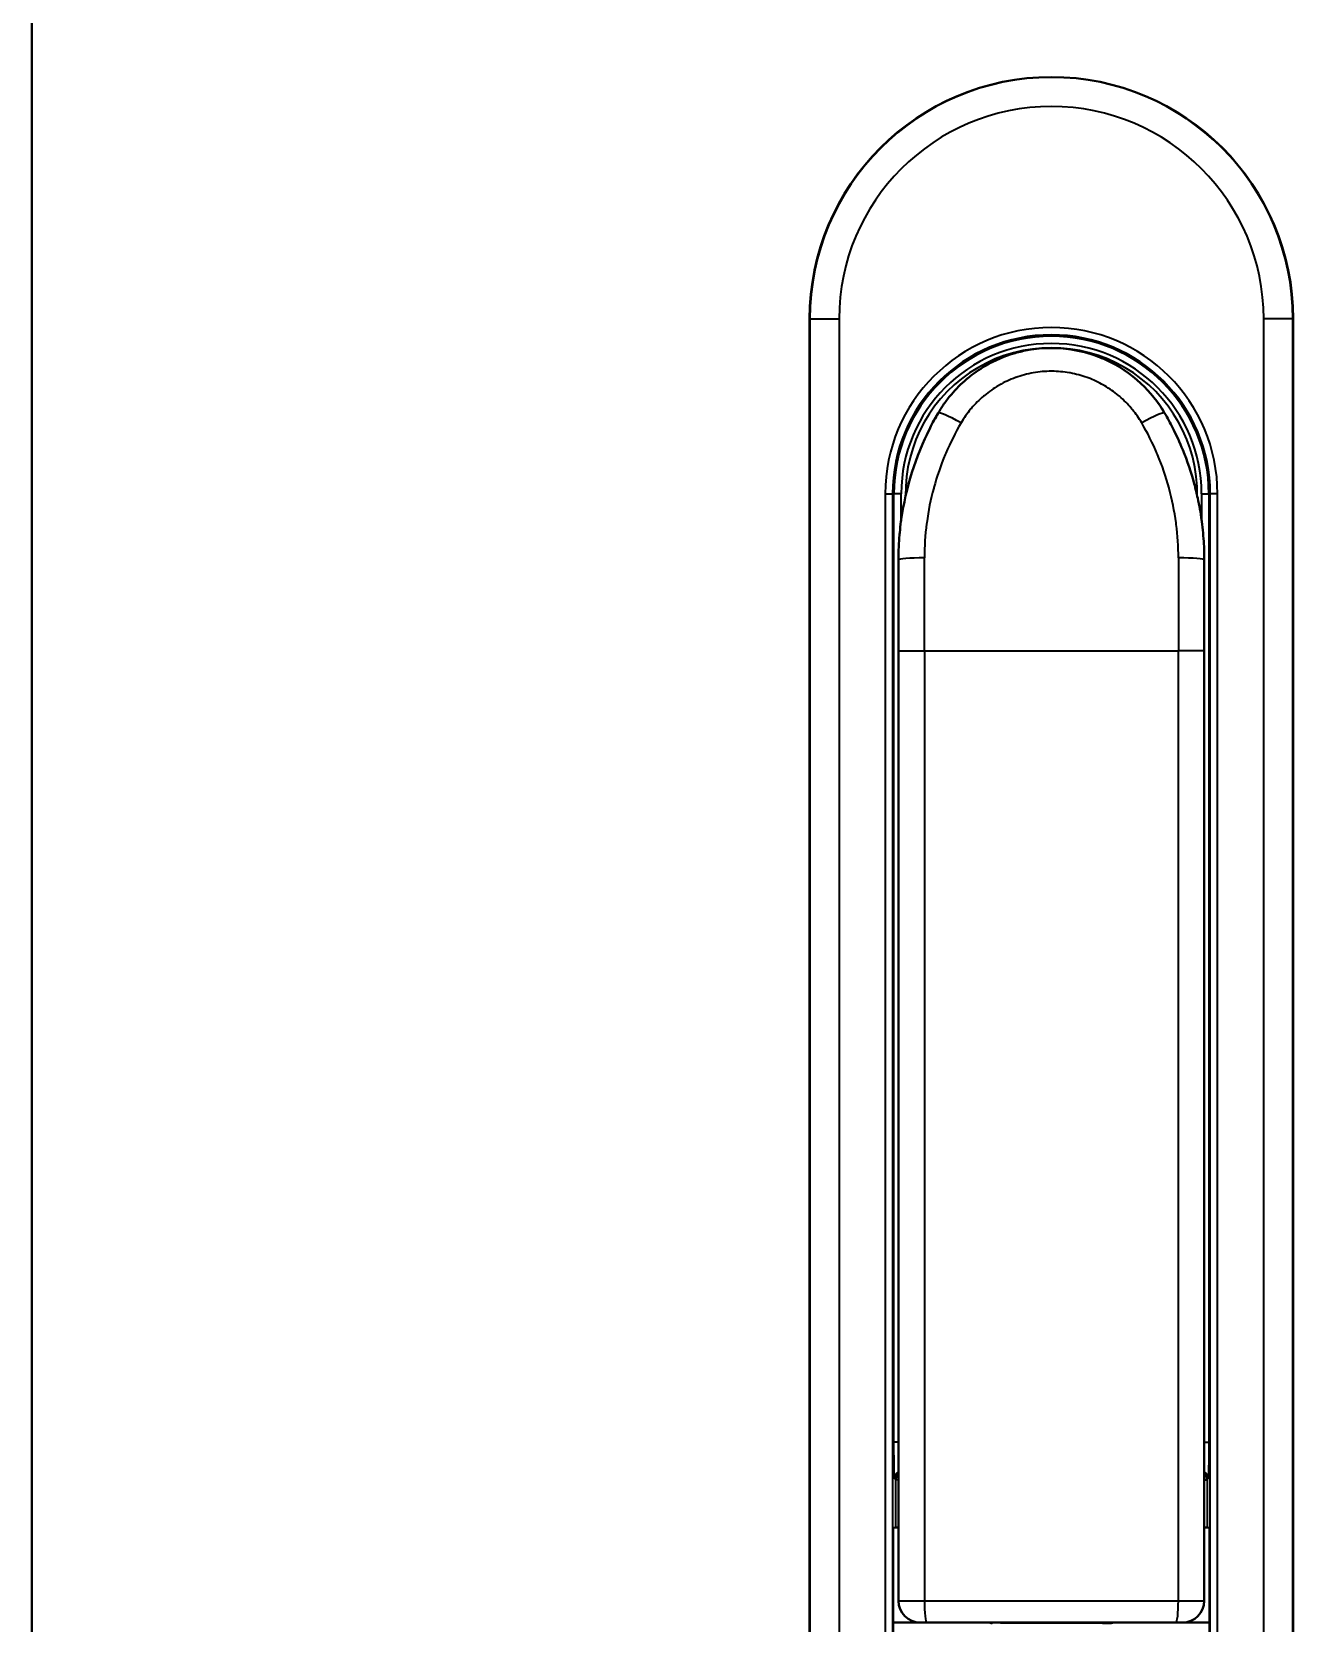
# Model space of a CAD drawing. Header units: millimetres. Extents: x 4969 to 37601, y -771 to 6478.
# Drawn here: x 22148.8 to 22235.4, y 2709.1 to 2818.4 of the extents above; entities that cross this region are included whole.
import ezdxf

# ---------------------------------------------------------------- set-up
doc = ezdxf.new("R2010")
doc.units = ezdxf.units.MM
doc.header["$LTSCALE"] = 7
doc.header["$MEASUREMENT"] = 0
doc.layers.add('가시적인 것(ISO)', color=3, linetype='CONTINUOUS', lineweight=40)
doc.layers.add('가시적인 좁은 것(ISO)', color=3, linetype='CONTINUOUS', lineweight=35)

msp = doc.modelspace()

# ---------------------------------------------------------------- linework, layer by layer
at = {"layer": '가시적인 것(ISO)'}
for p, q in [((22148.845, 3716.667, 0), (22148.845, 1766.667, 0)), ((22202.245, 2798.667, 0), (22202.245, 2684.667, 0)), ((22235.445, 2684.667, 0), (22235.445, 2798.667, 0)), ((22208.345, 2775.867, 0), (22208.345, 2782.122, 0)), ((22229.345, 2782.122, 0), (22229.345, 2775.867, 0)), ((22208.345, 2775.867, 0), (22208.345, 2710.667, 0)), ((22229.345, 2710.667, 0), (22229.345, 2775.867, 0)), ((22208.159, 2715.7, 0), (22207.993, 2715.667, 0)), ((22207.993, 2688.868, 0), (22207.993, 2715.667, 0)), ((22229.698, 2715.667, 0), (22229.532, 2715.7, 0)), ((22229.698, 2688.868, 0), (22229.698, 2715.667, 0)), ((22207.993, 2709.167, 0), (22209.845, 2709.167, 0)), ((22209.845, 2709.167, 0), (22210.291, 2709.167, 0)), ((22210.291, 2709.167, 0), (22227.4, 2709.167, 0)), ((22227.4, 2709.167, 0), (22227.845, 2709.167, 0)), ((22227.845, 2709.167, 0), (22229.698, 2709.167, 0))]:
    msp.add_line(p, q, dxfattribs=at)
for centre, radius, start, end in [((22218.845, 2798.667, 0), 16.6, 0, 180), ((22209.845, 2710.667, 0), 1.5, 180, 270), ((22227.845, 2710.667, 0), 1.5, 270, 0)]:
    msp.add_arc(centre, radius, start, end, dxfattribs=at)
for centre, major_axis, ratio, start_param, end_param in [((22212.8, 2791.196, 0), (-1.728, 1.008), 0.1040736, 6.2831561, 6.2831644), ((22224.89, 2791.196, 0), (1.728, 1.008), 0.1040736, 0.0000192, 0.0000302), ((22210.835, 2789.495, 0), (-0.922, 0.388), 0.9336573, 6.2830858, 6.2832567), ((22209.423, 2783.839, 0), (-0.996, 0.09), 0.9423779, 0.0000275, 0.000155), ((22228.268, 2783.838, 0), (0.996, 0.09), 0.9423794, 6.2831194, 6.2832602), ((22208.659, 2715.7, 0), (-0.5, 0), 0.0034907, 5.3901727, 6.265732), ((22229.032, 2715.7, 0), (-0.5, 0), 0.0034907, 3.159046, 4.0346053)]:
    msp.add_ellipse(centre, major_axis=major_axis, ratio=ratio, start_param=start_param, end_param=end_param, dxfattribs=at)
for points in [[(22214.345, 2795.461, 0), (22214.975, 2795.824, 0), (22215.654, 2796.113, 0), (22216.352, 2796.315, 0)], [(22222.573, 2795.859, 0), (22222.389, 2795.942, 0), (22222.202, 2796.02, 0), (22222.012, 2796.091, 0)], [(22211.073, 2792.204, 0), (22211.18, 2792.387, 0), (22211.293, 2792.567, 0), (22211.413, 2792.743, 0)], [(22226.163, 2792.906, 0), (22226.291, 2792.728, 0), (22226.412, 2792.545, 0), (22226.525, 2792.359, 0)], [(22211.073, 2792.204, 0), (22210.876, 2791.867, 0), (22210.689, 2791.525, 0), (22210.513, 2791.177, 0)], [(22210.723, 2791.58, 0), (22210.833, 2791.784, 0), (22210.95, 2791.994, 0), (22211.073, 2792.204, 0)], [(22227.181, 2791.172, 0), (22227.003, 2791.521, 0), (22226.816, 2791.865, 0), (22226.618, 2792.204, 0)], [(22208.539, 2784.897, 0), (22208.844, 2787.072, 0), (22209.52, 2789.222, 0), (22210.513, 2791.177, 0)], [(22210.157, 2790.439, 0), (22210.235, 2790.61, 0), (22210.327, 2790.805, 0), (22210.429, 2791.011, 0)], [(22227.181, 2791.172, 0), (22227.43, 2790.68, 0), (22227.66, 2790.177, 0), (22227.868, 2789.667, 0)], [(22227.251, 2791.031, 0), (22227.355, 2790.822, 0), (22227.449, 2790.625, 0), (22227.528, 2790.451, 0)], [(22209.913, 2789.884, 0), (22209.917, 2789.893, 0), (22209.921, 2789.903, 0), (22209.925, 2789.913, 0)], [(22228.892, 2786.357, 0), (22229, 2785.858, 0), (22229.089, 2785.354, 0), (22229.159, 2784.847, 0)], [(22208.424, 2783.896, 0), (22208.425, 2783.908, 0), (22208.426, 2783.918, 0), (22208.427, 2783.929, 0)], [(22208.345, 2782.122, 0), (22208.345, 2782.498, 0), (22208.356, 2782.875, 0), (22208.377, 2783.251, 0)], [(22229.317, 2783.192, 0), (22229.336, 2782.835, 0), (22229.345, 2782.478, 0), (22229.345, 2782.122, 0)], [(22229.336, 2782.743, 0), (22229.338, 2782.679, 0), (22229.339, 2782.613, 0), (22229.341, 2782.546, 0)]]:
    msp.add_open_spline(points, degree=3, dxfattribs=at)
for points, knots in [([(22217.292, 2796.532, 0), (22217.291, 2796.532, 0), (22217.29, 2796.532, 0), (22217.29, 2796.531, 0), (22216.974, 2796.476, 0), (22216.661, 2796.404, 0), (22216.352, 2796.315, 0)], [0.583203854, 0.583203854, 0.583203854, 0.583203854, 0.583333333, 0.583333333, 0.583333333, 0.634575362, 0.634575362, 0.634575362, 0.634575362]), ([(22217.292, 2796.532, 0), (22218.244, 2796.699, 0), (22219.236, 2796.71, 0), (22220.812, 2796.472, 0), (22221.425, 2796.312, 0), (22222.012, 2796.091, 0)], [0, 0, 0, 0, 0.29000283, 0.29000283, 0.47814835, 0.47814835, 0.47814835, 0.47814835]), ([(22222.573, 2795.859, 0), (22223.457, 2795.456, 0), (22224.285, 2794.902, 0), (22225.628, 2793.646, 0), (22226.181, 2792.953, 0), (22226.618, 2792.204, 0)], [0, 0, 0, 0, 0.29156912, 0.29156912, 0.55267311, 0.55267311, 0.55267311, 0.55267311]), ([(22214.345, 2795.461, 0), (22214.333, 2795.454, 0), (22214.321, 2795.447, 0), (22214.31, 2795.44, 0), (22213.878, 2795.188, 0), (22213.467, 2794.901, 0), (22213.083, 2794.581, 0), (22213.059, 2794.56, 0), (22213.035, 2794.54, 0), (22213.011, 2794.52, 0), (22212.639, 2794.203, 0), (22212.292, 2793.855, 0), (22211.976, 2793.481, 0), (22211.948, 2793.449, 0), (22211.921, 2793.417, 0), (22211.895, 2793.384, 0), (22211.725, 2793.178, 0), (22211.564, 2792.964, 0), (22211.413, 2792.743, 0)], [0.75113297, 0.75113297, 0.75113297, 0.75113297, 0.75333047, 0.75333047, 0.75333047, 0.83333333, 0.83333333, 0.83333333, 0.83836555, 0.83836555, 0.83836555, 0.91666667, 0.91666667, 0.91666667, 0.92339905, 0.92339905, 0.92339905, 0.96610876, 0.96610876, 0.96610876, 0.96610876]), ([(22228.892, 2786.357, 0), (22228.82, 2786.686, 0), (22228.547, 2787.81, 0), (22228.177, 2788.908, 0), (22227.868, 2789.667, 0)], [0.40427067, 0.40427067, 0.40427067, 0.40427067, 0.5, 0.73241954, 0.73241954, 0.73241954, 0.73241954]), ([(22208.539, 2784.897, 0), (22208.532, 2784.849, 0), (22208.457, 2784.302, 0), (22208.406, 2783.753, 0), (22208.377, 2783.251, 0)], [0.73612733, 0.73612733, 0.73612733, 0.73612733, 0.75, 0.89287623, 0.89287623, 0.89287623, 0.89287623]), ([(22229.317, 2783.192, 0), (22229.289, 2783.713, 0), (22229.237, 2784.266, 0), (22229.163, 2784.816, 0), (22229.159, 2784.847, 0)], [0.10148514, 0.10148514, 0.10148514, 0.10148514, 0.25, 0.25913246, 0.25913246, 0.25913246, 0.25913246])]:
    msp.add_open_spline(points, degree=3, knots=knots, dxfattribs=at)
at = {"layer": '가시적인 좁은 것(ISO)'}
for p, q in [((22202.245, 2798.667, 0), (22202.269, 2798.667, 0)), ((22202.269, 2798.667, 0), (22204.269, 2798.667, 0)), ((22202.269, 2798.667, 0), (22202.269, 2684.667, 0)), ((22204.269, 2798.667, 0), (22204.269, 2684.667, 0)), ((22233.422, 2684.667, 0), (22233.422, 2798.667, 0)), ((22235.422, 2798.667, 0), (22233.422, 2798.667, 0)), ((22235.422, 2684.667, 0), (22235.422, 2798.667, 0)), ((22235.445, 2798.667, 0), (22235.422, 2798.667, 0)), ((22207.439, 2786.667, 0), (22207.439, 2686.203, 0)), ((22207.439, 2786.667, 0), (22207.939, 2786.667, 0)), ((22207.939, 2786.667, 0), (22207.939, 2686.204, 0)), ((22207.939, 2786.667, 0), (22208.037, 2786.667, 0)), ((22208.537, 2786.667, 0), (22208.037, 2786.667, 0)), ((22208.037, 2721.555, 0), (22208.037, 2786.667, 0)), ((22208.537, 2784.882, 0), (22208.537, 2786.667, 0)), ((22229.154, 2786.667, 0), (22229.154, 2784.882, 0)), ((22229.154, 2786.667, 0), (22229.654, 2786.667, 0)), ((22229.752, 2786.667, 0), (22229.654, 2786.667, 0)), ((22229.654, 2786.667, 0), (22229.654, 2721.555, 0)), ((22229.752, 2686.204, 0), (22229.752, 2786.667, 0)), ((22230.252, 2786.667, 0), (22229.752, 2786.667, 0)), ((22230.25, 2686.203, 0), (22230.252, 2786.667, 0)), ((22210.127, 2775.867, 0), (22210.127, 2782.256, 0)), ((22227.563, 2782.256, 0), (22227.563, 2775.867, 0)), ((22208.345, 2775.867, 0), (22210.127, 2775.867, 0)), ((22210.127, 2775.867, 0), (22227.563, 2775.867, 0)), ((22210.127, 2775.867, 0), (22210.127, 2710.667, 0)), ((22229.345, 2775.867, 0), (22227.563, 2775.867, 0)), ((22227.563, 2710.667, 0), (22227.563, 2775.867, 0)), ((22208.345, 2721.555, 0), (22208.037, 2721.555, 0)), ((22208.159, 2718.976, 0), (22208.08, 2719.055, 0)), ((22208.345, 2718.976, 0), (22208.159, 2718.976, 0)), ((22208.159, 2715.7, 0), (22208.159, 2718.976, 0)), ((22229.345, 2718.976, 0), (22229.532, 2718.976, 0)), ((22229.611, 2719.055, 0), (22229.532, 2718.976, 0)), ((22229.532, 2718.976, 0), (22229.532, 2715.7, 0)), ((22208.345, 2710.667, 0), (22210.127, 2710.667, 0)), ((22210.127, 2710.667, 0), (22227.563, 2710.667, 0)), ((22227.563, 2710.667, 0), (22229.345, 2710.667, 0)), ((22214.545, 2709.167, 0), (22214.708, 2709.126, 0)), ((22215.34, 2709.156, 0), (22215.339, 2709.167, 0)), ((22215.34, 2709.116, 0), (22215.34, 2709.156, 0)), ((22215.34, 2709.156, 0), (22222.351, 2709.156, 0)), ((22222.351, 2709.167, 0), (22222.351, 2709.156, 0)), ((22222.981, 2709.126, 0), (22223.145, 2709.167, 0))]:
    msp.add_line(p, q, dxfattribs=at)
for centre, radius, start, end in [((22218.845, 2798.667, 0), 16.576, 0, 180), ((22218.845, 2798.667, 0), 14.576, 0, 180), ((22218.845, 2786.667, 0), 11.407, 0, 180), ((22218.845, 2786.667, 0), 10.907, 0, 180), ((22218.845, 2786.667, 0), 10.809, 0, 180), ((22218.845, 2786.667, 0), 10.309, 0, 180), ((22218.845, 2786.667, 0), 10.017, 359.01667, 180.98333), ((22208.659, 2718.976, 0), 0.5, 128.85862, 180)]:
    msp.add_arc(centre, radius, start, end, dxfattribs=at)
for centre, major_axis, ratio, start_param, end_param in [((22212.8, 2791.196, 0), (-1.727, 1.008), 0.1040736, 4.8627653, 6.2831769), ((22224.891, 2791.196, 0), (1.727, 1.008), 0.1040736, 0.0000091, 1.420417), ((22210.345, 2782.122, 0), (-2, 0), 0.0674454, 4.8215802, 6.2831853), ((22227.345, 2782.122, 0), (2, 0), 0.0674454, 6.2831849, 7.7447873), ((22229.154, 2721.555, 0), (0.5, 0), 0.00001, 5.1054422, 6.2671399), ((22208.58, 2719.055, 0), (-0.442, -0.234), 0.9997478, 4.712389, 5.7953845), ((22229.111, 2719.055, 0), (0.442, -0.234), 0.9997478, 0.4879202, 1.5707963), ((22229.032, 2718.976, 0), (0.389, -0.314), 0.9997024, 0.6782109, 1.5707963), ((22210.291, 2710.667, 0), (0, -1.5), 0.1089744, 4.712389, 6.2831853), ((22227.4, 2710.667, 0), (0, -1.5), 0.1089744, 0, 1.5707963), ((22214.708, 2709.426, 0), (0.151, -0.259), 0.9999827, 5.756226, 6.2831853), ((22222.383, 2709.426, 0), (-0.282, -0.126), 0.8468017, 1.101949, 1.3729643), ((22222.351, 2709.416, 0), (0, -0.3), 0.0000125, 5.7600058, 6.2745722), ((22222.982, 2709.426, 0), (-0.004, -0.3), 0.9994365, 5.7683538, 6.2831853)]:
    msp.add_ellipse(centre, major_axis=major_axis, ratio=ratio, start_param=start_param, end_param=end_param, dxfattribs=at)
for points, knots in [([(22225.046, 2791.525, 0), (22224.86, 2791.842, 0), (22224.653, 2792.14, 0), (22224.424, 2792.421, 0), (22224.392, 2792.46, 0), (22224.359, 2792.499, 0), (22224.327, 2792.538, 0), (22224.086, 2792.821, 0), (22223.822, 2793.087, 0), (22223.54, 2793.33, 0), (22223.508, 2793.357, 0), (22223.476, 2793.385, 0), (22223.443, 2793.412, 0), (22223.15, 2793.655, 0), (22222.838, 2793.875, 0), (22222.509, 2794.069, 0), (22222.48, 2794.086, 0), (22222.451, 2794.103, 0), (22222.422, 2794.12, 0), (22222.084, 2794.313, 0), (22221.73, 2794.48, 0), (22221.364, 2794.616, 0), (22221.34, 2794.625, 0), (22221.316, 2794.634, 0), (22221.292, 2794.642, 0), (22220.917, 2794.778, 0), (22220.53, 2794.882, 0), (22220.138, 2794.954, 0), (22220.121, 2794.957, 0), (22220.104, 2794.96, 0), (22220.087, 2794.963, 0), (22219.686, 2795.033, 0), (22219.279, 2795.069, 0), (22218.872, 2795.07, 0), (22218.863, 2795.07, 0), (22218.854, 2795.07, 0), (22218.846, 2795.07, 0), (22218.43, 2795.07, 0), (22218.014, 2795.034, 0), (22217.604, 2794.963, 0), (22217.194, 2794.891, 0), (22216.79, 2794.784, 0), (22216.399, 2794.643, 0), (22216.392, 2794.64, 0), (22216.384, 2794.637, 0), (22216.377, 2794.634, 0), (22215.993, 2794.495, 0), (22215.623, 2794.322, 0), (22215.27, 2794.12, 0), (22215.255, 2794.112, 0), (22215.241, 2794.104, 0), (22215.227, 2794.096, 0), (22214.882, 2793.896, 0), (22214.555, 2793.667, 0), (22214.248, 2793.412, 0), (22214.229, 2793.396, 0), (22214.21, 2793.38, 0), (22214.191, 2793.364, 0), (22213.894, 2793.112, 0), (22213.616, 2792.835, 0), (22213.364, 2792.538, 0), (22213.343, 2792.513, 0), (22213.322, 2792.488, 0), (22213.301, 2792.462, 0), (22213.058, 2792.169, 0), (22212.84, 2791.857, 0), (22212.645, 2791.525, 0)], [0, 0, 0, 0, 0.07313637, 0.07313637, 0.07313637, 0.08333333, 0.08333333, 0.08333333, 0.1581979, 0.1581979, 0.1581979, 0.16666667, 0.16666667, 0.16666667, 0.24320444, 0.24320444, 0.24320444, 0.25, 0.25, 0.25, 0.32822219, 0.32822219, 0.32822219, 0.33333333, 0.33333333, 0.33333333, 0.41323623, 0.41323623, 0.41323623, 0.41666667, 0.41666667, 0.41666667, 0.49824718, 0.49824718, 0.49824718, 0.5, 0.5, 0.5, 0.58333333, 0.58333333, 0.58333333, 0.66666667, 0.66666667, 0.66666667, 0.66827038, 0.66827038, 0.66827038, 0.75, 0.75, 0.75, 0.75328451, 0.75328451, 0.75328451, 0.83333333, 0.83333333, 0.83333333, 0.83829352, 0.83829352, 0.83829352, 0.91666667, 0.91666667, 0.91666667, 0.92333466, 0.92333466, 0.92333466, 1, 1, 1, 1]), ([(22212.645, 2791.525, 0), (22212.252, 2790.855, 0), (22211.906, 2790.167, 0), (22211.603, 2789.459, 0), (22211.588, 2789.423, 0), (22211.572, 2789.387, 0), (22211.557, 2789.351, 0), (22211.248, 2788.614, 0), (22210.986, 2787.854, 0), (22210.775, 2787.082, 0), (22210.772, 2787.072, 0), (22210.769, 2787.062, 0), (22210.767, 2787.053, 0), (22210.554, 2786.27, 0), (22210.394, 2785.474, 0), (22210.288, 2784.673, 0), (22210.285, 2784.654, 0), (22210.283, 2784.635, 0), (22210.28, 2784.616, 0), (22210.178, 2783.834, 0), (22210.127, 2783.049, 0), (22210.127, 2782.256, 0)], [0, 0, 0, 0, 0.2378607, 0.2378607, 0.2378607, 0.25, 0.25, 0.25, 0.496902, 0.496902, 0.496902, 0.5, 0.5, 0.5, 0.75, 0.75, 0.75, 0.7559194, 0.7559194, 0.7559194, 1, 1, 1, 1]), ([(22227.563, 2782.256, 0), (22227.563, 2783.028, 0), (22227.515, 2783.794, 0), (22227.418, 2784.555, 0), (22227.413, 2784.595, 0), (22227.408, 2784.634, 0), (22227.403, 2784.673, 0), (22227.298, 2785.463, 0), (22227.14, 2786.25, 0), (22226.932, 2787.023, 0), (22226.929, 2787.033, 0), (22226.927, 2787.043, 0), (22226.924, 2787.052, 0), (22226.712, 2787.835, 0), (22226.447, 2788.604, 0), (22226.134, 2789.35, 0), (22226.126, 2789.368, 0), (22226.119, 2789.385, 0), (22226.111, 2789.403, 0), (22225.803, 2790.131, 0), (22225.449, 2790.837, 0), (22225.046, 2791.525, 0)], [0, 0, 0, 0, 0.2377925, 0.2377925, 0.2377925, 0.25, 0.25, 0.25, 0.4968388, 0.4968388, 0.4968388, 0.5, 0.5, 0.5, 0.75, 0.75, 0.75, 0.7558618, 0.7558618, 0.7558618, 1, 1, 1, 1]), ([(22215.34, 2709.156, 0), (22215.334, 2709.156, 0), (22215.329, 2709.156, 0), (22215.323, 2709.157, 0), (22215.315, 2709.157, 0), (22215.306, 2709.158, 0), (22215.297, 2709.159, 0), (22215.291, 2709.16, 0), (22215.286, 2709.161, 0), (22215.28, 2709.162, 0), (22215.273, 2709.164, 0), (22215.266, 2709.165, 0), (22215.258, 2709.167, 0)], [0.00000059, 0.00000059, 0.00000059, 0.00000059, 0.03574097, 0.03574097, 0.03574097, 0.09090909, 0.09090909, 0.09090909, 0.12675293, 0.12675293, 0.12675293, 0.17243236, 0.17243236, 0.17243236, 0.17243236]), ([(22222.351, 2709.116, 0), (22222.384, 2709.116, 0), (22222.45, 2709.116, 0), (22222.554, 2709.116, 0), (22222.65, 2709.117, 0), (22222.736, 2709.118, 0), (22222.812, 2709.119, 0), (22222.876, 2709.121, 0), (22222.928, 2709.122, 0), (22222.967, 2709.124, 0), (22222.978, 2709.125, 0), (22222.981, 2709.126, 0)], [0, 0, 0, 0, 0.11111111, 0.22222222, 0.33333333, 0.44444444, 0.55555556, 0.66666667, 0.77777778, 0.88888889, 0.99999991, 0.99999991, 0.99999991, 0.99999991])]:
    msp.add_open_spline(points, degree=3, knots=knots, dxfattribs=at)
for points in [[(22208.08, 2719.055, 0), (22208.076, 2719.058, 0), (22208.07, 2719.105, 0), (22208.061, 2719.297, 0), (22208.053, 2719.599, 0), (22208.046, 2720, 0), (22208.041, 2720.473, 0), (22208.037, 2721.006, 0), (22208.037, 2721.369, 0), (22208.037, 2721.555, 0)], [(22229.654, 2721.555, 0), (22229.654, 2721.368, 0), (22229.653, 2721.004, 0), (22229.65, 2720.473, 0), (22229.645, 2719.998, 0), (22229.638, 2719.598, 0), (22229.63, 2719.297, 0), (22229.621, 2719.104, 0), (22229.614, 2719.058, 0), (22229.611, 2719.055, 0)]]:
    msp.add_open_spline(points, degree=3, dxfattribs=at)

doc.saveas('drawing.dxf')
